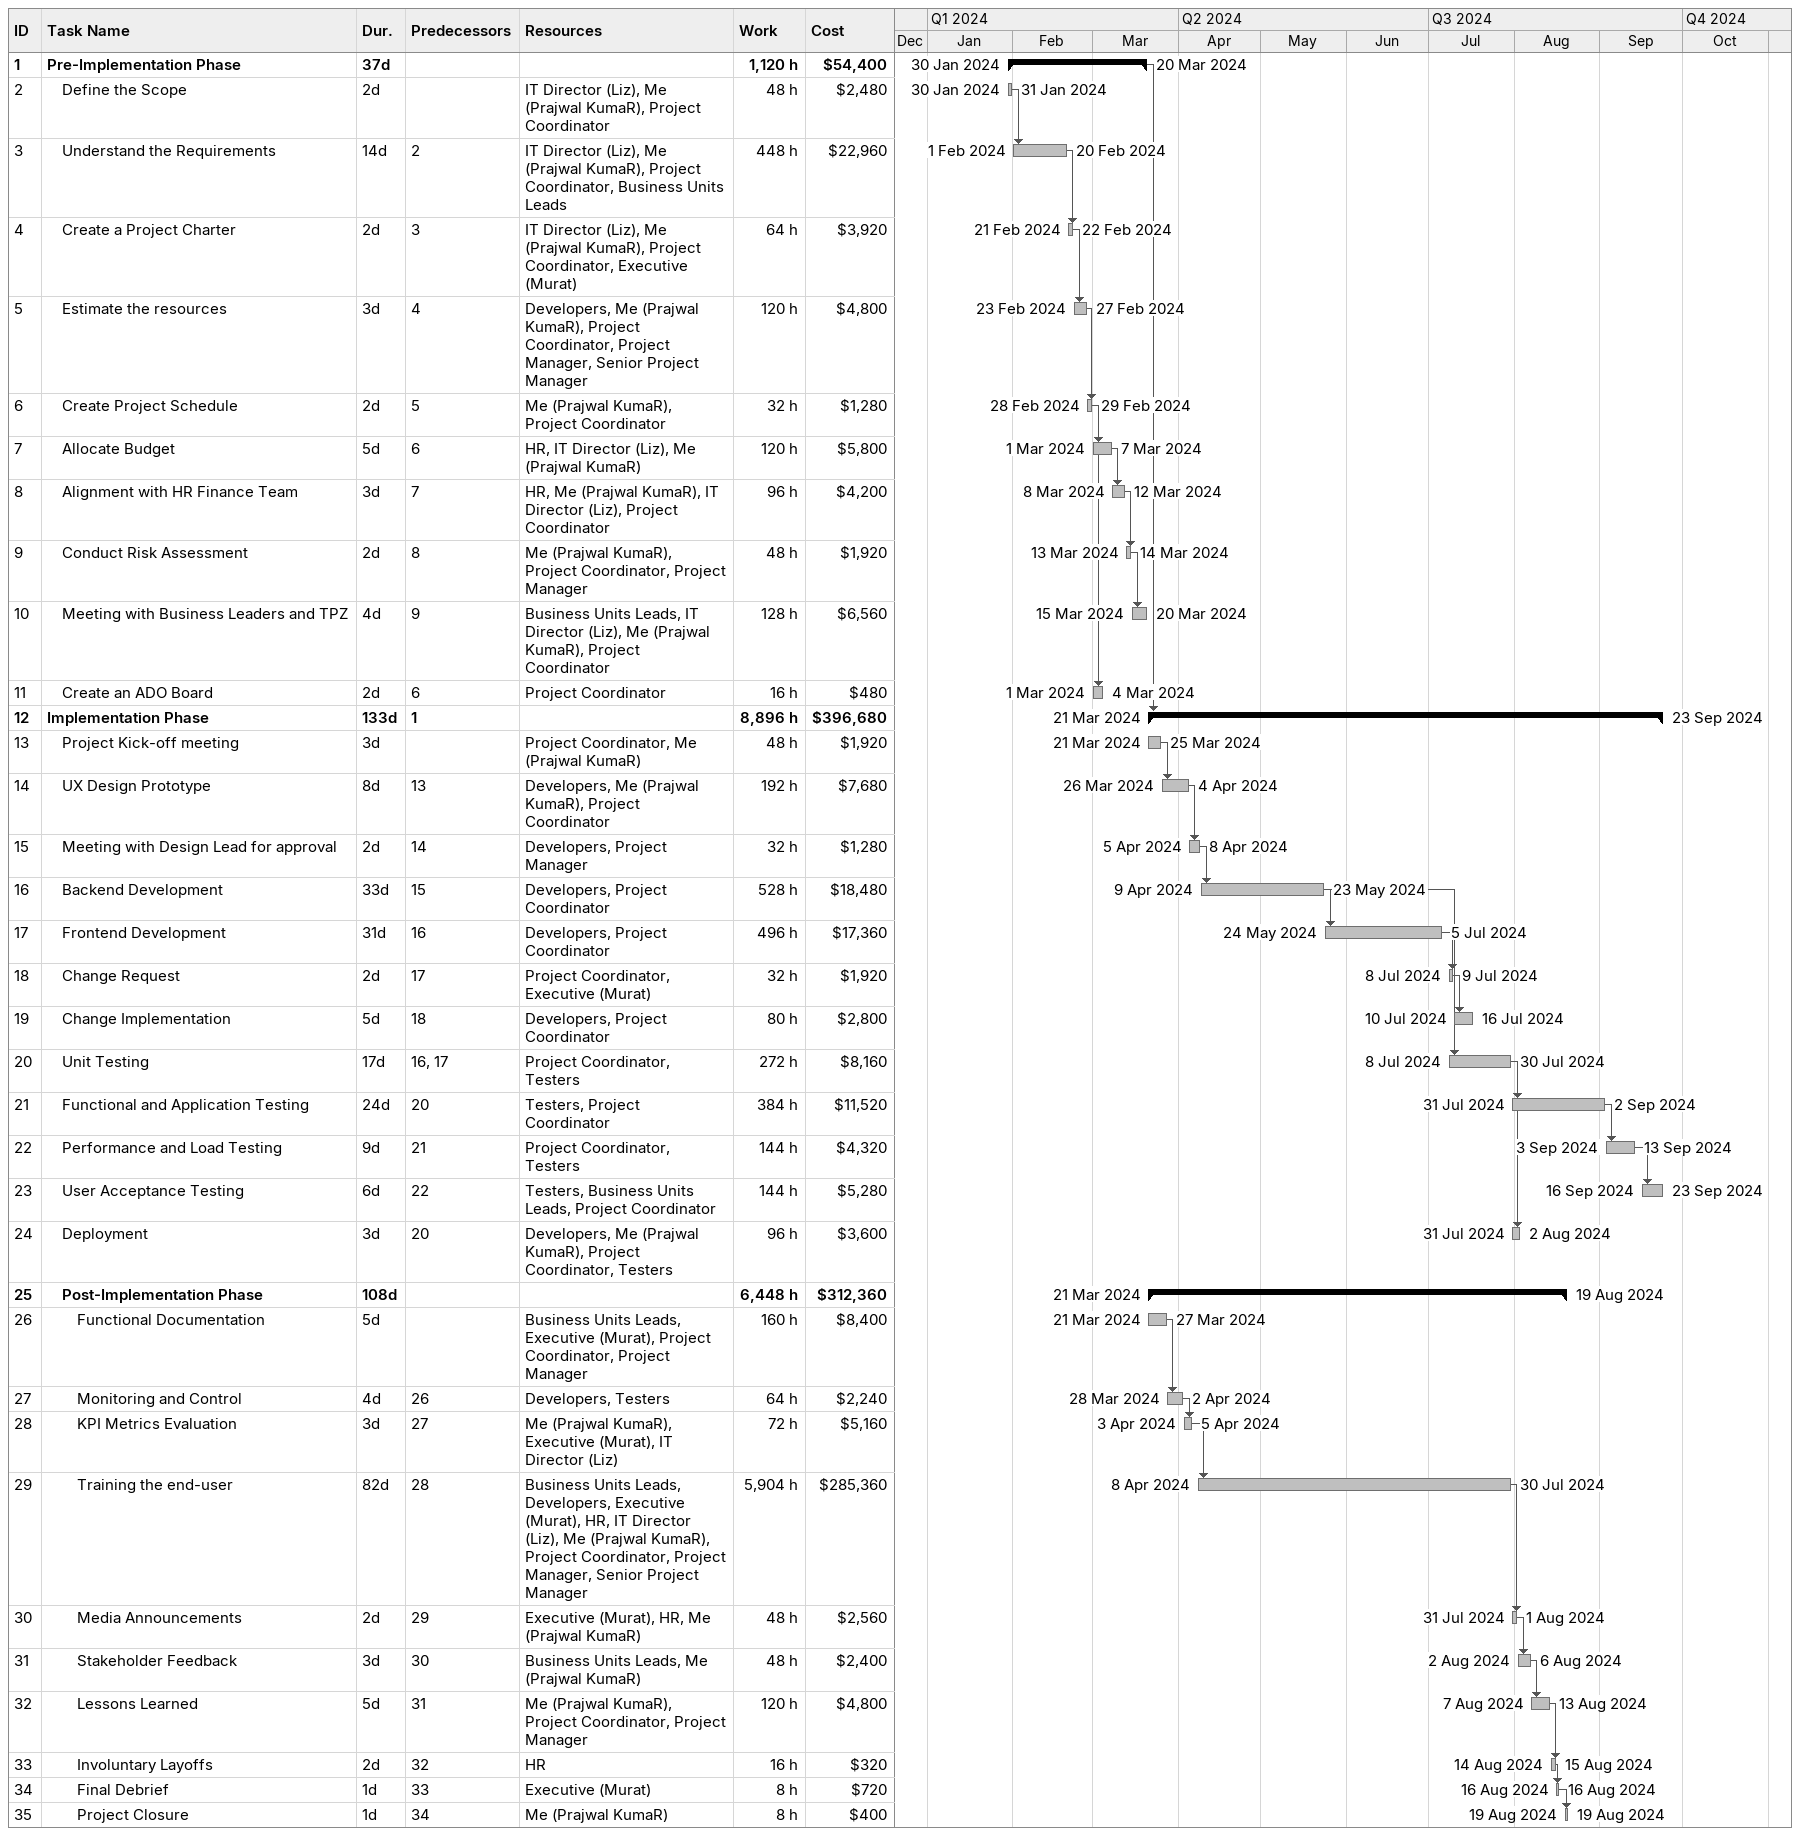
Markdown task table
| ID | Level | Task | Duration | Start | Finish | Predecessors | Resources | Work (h) | Cost ($) |
|---|---|---|---|---|---|---|---|---|---|
| 1 | 1 | **Pre-Implementation Phase** | 37d | 2024-01-30 | 2024-03-20 |  |  | 1120 | 54400 |
| 2 | 2 | Define the Scope | 2d | 2024-01-30 | 2024-01-31 |  | IT Director (Liz), Me (Prajwal KumaR), Project Coordinator | 48 | 2480 |
| 3 | 2 | Understand the Requirements | 14d | 2024-02-01 | 2024-02-20 | 2 | IT Director (Liz), Me (Prajwal KumaR), Project Coordinator, Business Units Leads | 448 | 22960 |
| 4 | 2 | Create a Project Charter | 2d | 2024-02-21 | 2024-02-22 | 3 | IT Director (Liz), Me (Prajwal KumaR), Project Coordinator, Executive (Murat) | 64 | 3920 |
| 5 | 2 | Estimate the resources | 3d | 2024-02-23 | 2024-02-27 | 4 | Developers, Me (Prajwal KumaR), Project Coordinator, Project Manager, Senior Project Manager | 120 | 4800 |
| 6 | 2 | Create Project Schedule | 2d | 2024-02-28 | 2024-02-29 | 5 | Me (Prajwal KumaR), Project Coordinator | 32 | 1280 |
| 7 | 2 | Allocate Budget | 5d | 2024-03-01 | 2024-03-07 | 6 | HR, IT Director (Liz), Me (Prajwal KumaR) | 120 | 5800 |
| 8 | 2 | Alignment with HR Finance Team | 3d | 2024-03-08 | 2024-03-12 | 7 | HR, Me (Prajwal KumaR), IT Director (Liz), Project Coordinator | 96 | 4200 |
| 9 | 2 | Conduct Risk Assessment | 2d | 2024-03-13 | 2024-03-14 | 8 | Me (Prajwal KumaR), Project Coordinator, Project Manager | 48 | 1920 |
| 10 | 2 | Meeting with Business Leaders and TPZ | 4d | 2024-03-15 | 2024-03-20 | 9 | Business Units Leads, IT Director (Liz), Me (Prajwal KumaR), Project Coordinator | 128 | 6560 |
| 11 | 2 | Create an ADO Board | 2d | 2024-03-01 | 2024-03-04 | 6 | Project Coordinator | 16 | 480 |
| 12 | 1 | **Implementation Phase** | 133d | 2024-03-21 | 2024-09-23 | 1 |  | 8896 | 396680 |
| 13 | 2 | Project Kick-off meeting | 3d | 2024-03-21 | 2024-03-25 |  | Project Coordinator, Me (Prajwal KumaR) | 48 | 1920 |
| 14 | 2 | UX Design Prototype | 8d | 2024-03-26 | 2024-04-04 | 13 | Developers, Me (Prajwal KumaR), Project Coordinator | 192 | 7680 |
| 15 | 2 | Meeting with Design Lead for approval | 2d | 2024-04-05 | 2024-04-08 | 14 | Developers, Project Manager | 32 | 1280 |
| 16 | 2 | Backend Development | 33d | 2024-04-09 | 2024-05-23 | 15 | Developers, Project Coordinator | 528 | 18480 |
| 17 | 2 | Frontend Development | 31d | 2024-05-24 | 2024-07-05 | 16 | Developers, Project Coordinator | 496 | 17360 |
| 18 | 2 | Change Request | 2d | 2024-07-08 | 2024-07-09 | 17 | Project Coordinator, Executive (Murat) | 32 | 1920 |
| 19 | 2 | Change Implementation | 5d | 2024-07-10 | 2024-07-16 | 18 | Developers, Project Coordinator | 80 | 2800 |
| 20 | 2 | Unit Testing | 17d | 2024-07-08 | 2024-07-30 | 16, 17 | Project Coordinator, Testers | 272 | 8160 |
| 21 | 2 | Functional and Application Testing | 24d | 2024-07-31 | 2024-09-02 | 20 | Testers, Project Coordinator | 384 | 11520 |
| 22 | 2 | Performance and Load Testing | 9d | 2024-09-03 | 2024-09-13 | 21 | Project Coordinator, Testers | 144 | 4320 |
| 23 | 2 | User Acceptance Testing | 6d | 2024-09-16 | 2024-09-23 | 22 | Testers, Business Units Leads, Project Coordinator | 144 | 5280 |
| 24 | 2 | Deployment | 3d | 2024-07-31 | 2024-08-02 | 20 | Developers, Me (Prajwal KumaR), Project Coordinator, Testers | 96 | 3600 |
| 25 | 2 | **Post-Implementation Phase** | 108d | 2024-03-21 | 2024-08-19 |  |  | 6448 | 312360 |
| 26 | 3 | Functional Documentation | 5d | 2024-03-21 | 2024-03-27 |  | Business Units Leads, Executive (Murat), Project Coordinator, Project Manager | 160 | 8400 |
| 27 | 3 | Monitoring and Control | 4d | 2024-03-28 | 2024-04-02 | 26 | Developers, Testers | 64 | 2240 |
| 28 | 3 | KPI Metrics Evaluation | 3d | 2024-04-03 | 2024-04-05 | 27 | Me (Prajwal KumaR), Executive (Murat), IT Director (Liz) | 72 | 5160 |
| 29 | 3 | Training the end-user | 82d | 2024-04-08 | 2024-07-30 | 28 | Business Units Leads, Developers, Executive (Murat), HR, IT Director (Liz), Me (Prajwal KumaR), Project Coordinator, Project Manager, Senior Project Manager | 5904 | 285360 |
| 30 | 3 | Media Announcements | 2d | 2024-07-31 | 2024-08-01 | 29 | Executive (Murat), HR, Me (Prajwal KumaR) | 48 | 2560 |
| 31 | 3 | Stakeholder Feedback | 3d | 2024-08-02 | 2024-08-06 | 30 | Business Units Leads, Me (Prajwal KumaR) | 48 | 2400 |
| 32 | 3 | Lessons Learned | 5d | 2024-08-07 | 2024-08-13 | 31 | Me (Prajwal KumaR), Project Coordinator, Project Manager | 120 | 4800 |
| 33 | 3 | Involuntary Layoffs | 2d | 2024-08-14 | 2024-08-15 | 32 | HR | 16 | 320 |
| 34 | 3 | Final Debrief | 1d | 2024-08-16 | 2024-08-16 | 33 | Executive (Murat) | 8 | 720 |
| 35 | 3 | Project Closure | 1d | 2024-08-19 | 2024-08-19 | 34 | Me (Prajwal KumaR) | 8 | 400 |
